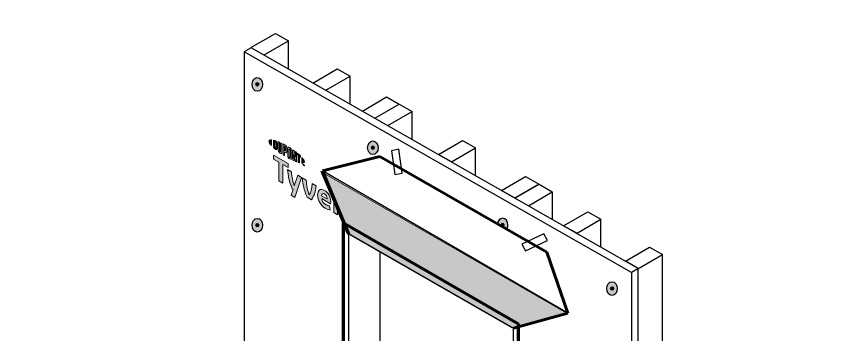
# Model space of a CAD drawing. Header units: inches. Extents: x -26 to 76, y -15 to 22.
# Drawn here: x -7.91 to 0.03, y 9.1 to 12.17 of the extents above; entities that cross this region are included whole.
import ezdxf

# ---------------------------------------------------------------- set-up
doc = ezdxf.new("R2010")
doc.units = ezdxf.units.IN
doc.header["$MEASUREMENT"] = 0
for name, color, linetype, lineweight in [('.ATI-HATCH', 7, 'Continuous', 0), ('G-ANNO-TTLB', 7, 'Continuous', 0), ('LOGOS', 7, 'Continuous', 0), ('TYVEK', 7, 'Continuous', 0)]:
    doc.layers.add(name, color=color, linetype=linetype, lineweight=lineweight)

# ---------------------------------------------------------------- blocks, each defined once
blk = doc.blocks.new('Block_76')
at = {"layer": 'TYVEK', "true_color": 0x003b71, "transparency": 33554687}
h = blk.add_hatch(color=156, dxfattribs=at)
h.dxf.hatch_style = 2
edge = h.paths.add_edge_path()
edge.add_ellipse((-2.1702, 9.5412), major_axis=(0, 0.0664), ratio=0.766948, start_angle=0, end_angle=360)
at = {"layer": 'TYVEK', "color": 252, "lineweight": 25, "true_color": 0x848484}
for p, q in [((-2.1838, 9.5416), (-2.1567, 9.5416)), ((-2.1702, 9.5587), (-2.1702, 9.5245))]:
    blk.add_line(p, q, dxfattribs=at)
at = {"layer": 'TYVEK', "color": 18, "lineweight": 25, "true_color": 0x000000}
blk.add_ellipse((-2.1702, 9.5412), major_axis=(0, 0.0664), ratio=0.766948, dxfattribs=at)
at = {"layer": 'TYVEK', "color": 252, "lineweight": 25, "true_color": 0x848484}
blk.add_ellipse((-2.1702, 9.5416), major_axis=(0, 0.0171), ratio=0.788846, dxfattribs=at)
blk = doc.blocks.new('Block_77')
at = {"layer": 'TYVEK', "true_color": 0x003b71, "transparency": 33554687}
h = blk.add_hatch(color=156, dxfattribs=at)
h.dxf.hatch_style = 2
edge = h.paths.add_edge_path()
edge.add_spline(control_points=[(-3.1745, 10.1539), (-3.1745, 10.1396), (-3.178, 10.1263), (-3.1838, 10.1154), (-3.1838, 10.1154), (-3.2224, 10.1375), (-3.2224, 10.1375), (-3.2224, 10.1375), (-3.2255, 10.1393), (-3.2255, 10.1393), (-3.2255, 10.1393), (-3.2372, 10.146), (-3.2372, 10.146), (-3.2372, 10.146), (-3.2752, 10.1678), (-3.2752, 10.1678), (-3.2704, 10.1978), (-3.2499, 10.2203), (-3.2255, 10.2203), (-3.1973, 10.2203), (-3.1745, 10.1906), (-3.1745, 10.1539)], knot_values=[0, 0, 0, 0, 1, 1, 1, 2, 2, 2, 3, 3, 3, 4, 4, 4, 5, 5, 5, 6, 6, 6, 7, 7, 7, 7], degree=3, periodic=0)
at = {"layer": 'TYVEK', "color": 252, "lineweight": 25, "true_color": 0x848484}
blk.add_line((-3.239, 10.1543), (-3.2119, 10.1543), dxfattribs=at)
blk.add_lwpolyline([(-3.2255, 10.1714), (-3.2255, 10.1543), (-3.2255, 10.1393)], dxfattribs=at)
at = {"layer": 'TYVEK', "color": 18, "lineweight": 25, "true_color": 0x000000}
blk.add_open_spline([(-3.1745, 10.1539), (-3.1745, 10.1396), (-3.178, 10.1263), (-3.1838, 10.1154), (-3.1838, 10.1154), (-3.2224, 10.1375), (-3.2224, 10.1375), (-3.2224, 10.1375), (-3.2255, 10.1393), (-3.2255, 10.1393), (-3.2255, 10.1393), (-3.2372, 10.146), (-3.2372, 10.146), (-3.2372, 10.146), (-3.2752, 10.1678), (-3.2752, 10.1678), (-3.2704, 10.1978), (-3.2499, 10.2203), (-3.2255, 10.2203), (-3.1973, 10.2203), (-3.1745, 10.1906), (-3.1745, 10.1539)], degree=3, knots=[0, 0, 0, 0, 1, 1, 1, 2, 2, 2, 3, 3, 3, 4, 4, 4, 5, 5, 5, 6, 6, 6, 7, 7, 7, 7], dxfattribs=at)
at = {"layer": 'TYVEK', "color": 252, "lineweight": 25, "true_color": 0x848484}
blk.add_open_spline([(-3.2119, 10.1543), (-3.2119, 10.1461), (-3.2165, 10.1393), (-3.2224, 10.1375), (-3.2224, 10.1375), (-3.2255, 10.1393), (-3.2255, 10.1393), (-3.2255, 10.1393), (-3.2372, 10.146), (-3.2372, 10.146), (-3.2384, 10.1485), (-3.239, 10.1513), (-3.239, 10.1543), (-3.239, 10.1638), (-3.2329, 10.1714), (-3.2255, 10.1714), (-3.218, 10.1714), (-3.2119, 10.1638), (-3.2119, 10.1543)], degree=3, knots=[0, 0, 0, 0, 1, 1, 1, 2, 2, 2, 3, 3, 3, 4, 4, 4, 5, 5, 5, 6, 6, 6, 6], dxfattribs=at)
blk = doc.blocks.new('Block_78')
at = {"layer": 'TYVEK', "true_color": 0x003b71, "transparency": 33554687}
h = blk.add_hatch(color=156, dxfattribs=at)
h.dxf.hatch_style = 2
edge = h.paths.add_edge_path()
edge.add_ellipse((-4.4767, 10.9025), major_axis=(0, 0.0664), ratio=0.766948, start_angle=0, end_angle=360)
at = {"layer": 'TYVEK', "color": 252, "lineweight": 25, "true_color": 0x848484}
for p, q in [((-4.4902, 10.9029), (-4.4631, 10.9029)), ((-4.4767, 10.92), (-4.4767, 10.8857))]:
    blk.add_line(p, q, dxfattribs=at)
at = {"layer": 'TYVEK', "color": 18, "lineweight": 25, "true_color": 0x000000}
blk.add_ellipse((-4.4767, 10.9025), major_axis=(0, 0.0664), ratio=0.766948, dxfattribs=at)
at = {"layer": 'TYVEK', "color": 252, "lineweight": 25, "true_color": 0x848484}
blk.add_ellipse((-4.4767, 10.9029), major_axis=(0, 0.0171), ratio=0.788846, dxfattribs=at)
blk = doc.blocks.new('Block_79')
at = {"layer": 'TYVEK', "true_color": 0x003b71, "transparency": 33554687}
h = blk.add_hatch(color=156, dxfattribs=at)
h.dxf.hatch_style = 2
edge = h.paths.add_edge_path()
edge.add_ellipse((-5.5915, 11.5143), major_axis=(0, 0.0664), ratio=0.766948, start_angle=0, end_angle=360)
at = {"layer": 'TYVEK', "color": 252, "lineweight": 25, "true_color": 0x848484}
for p, q in [((-5.5915, 11.5319), (-5.5915, 11.4976)), ((-5.605, 11.5147), (-5.578, 11.5147))]:
    blk.add_line(p, q, dxfattribs=at)
at = {"layer": 'TYVEK', "color": 18, "lineweight": 25, "true_color": 0x000000}
blk.add_ellipse((-5.5915, 11.5143), major_axis=(0, 0.0664), ratio=0.766948, dxfattribs=at)
at = {"layer": 'TYVEK', "color": 252, "lineweight": 25, "true_color": 0x848484}
blk.add_ellipse((-5.5915, 11.5147), major_axis=(0, 0.0171), ratio=0.788846, dxfattribs=at)
blk = doc.blocks.new('Block_80')
at = {"layer": 'TYVEK', "true_color": 0x003b71, "transparency": 33554687}
h = blk.add_hatch(color=156, dxfattribs=at)
h.dxf.hatch_style = 2
edge = h.paths.add_edge_path()
edge.add_ellipse((-5.5915, 6.0709), major_axis=(0, 0.0664), ratio=0.766948, start_angle=0, end_angle=360)
at = {"layer": 'TYVEK', "color": 252, "lineweight": 25, "true_color": 0x848484}
for p, q in [((-5.605, 6.0713), (-5.578, 6.0713)), ((-5.5915, 6.0884), (-5.5915, 6.0541))]:
    blk.add_line(p, q, dxfattribs=at)
at = {"layer": 'TYVEK', "color": 18, "lineweight": 25, "true_color": 0x000000}
blk.add_ellipse((-5.5915, 6.0709), major_axis=(0, 0.0664), ratio=0.766948, dxfattribs=at)
at = {"layer": 'TYVEK', "color": 252, "lineweight": 25, "true_color": 0x848484}
blk.add_ellipse((-5.5915, 6.0713), major_axis=(0, 0.0171), ratio=0.788846, dxfattribs=at)
blk = doc.blocks.new('Block_81')
at = {"layer": 'TYVEK', "true_color": 0x003b71, "transparency": 33554687}
h = blk.add_hatch(color=156, dxfattribs=at)
h.dxf.hatch_style = 2
edge = h.paths.add_edge_path()
edge.add_ellipse((-5.5915, 10.1535), major_axis=(0, 0.0664), ratio=0.766948, start_angle=0, end_angle=360)
at = {"layer": 'TYVEK', "color": 252, "lineweight": 25, "true_color": 0x848484}
for p, q in [((-5.605, 10.1539), (-5.578, 10.1539)), ((-5.5915, 10.171), (-5.5915, 10.1367))]:
    blk.add_line(p, q, dxfattribs=at)
at = {"layer": 'TYVEK', "color": 18, "lineweight": 25, "true_color": 0x000000}
blk.add_ellipse((-5.5915, 10.1535), major_axis=(0, 0.0664), ratio=0.766948, dxfattribs=at)
at = {"layer": 'TYVEK', "color": 252, "lineweight": 25, "true_color": 0x848484}
blk.add_ellipse((-5.5915, 10.1539), major_axis=(0, 0.0171), ratio=0.788846, dxfattribs=at)
blk = doc.blocks.new('Block_82')
at = {"layer": 'TYVEK', "true_color": 0x003b71, "transparency": 33554687}
h = blk.add_hatch(color=156, dxfattribs=at)
h.dxf.hatch_style = 2
edge = h.paths.add_edge_path()
edge.add_ellipse((-5.5915, 7.4317), major_axis=(0, 0.0664), ratio=0.766948, start_angle=0, end_angle=360)
at = {"layer": 'TYVEK', "color": 252, "lineweight": 25, "true_color": 0x848484}
for p, q in [((-5.605, 7.4321), (-5.578, 7.4321)), ((-5.5915, 7.4493), (-5.5915, 7.415))]:
    blk.add_line(p, q, dxfattribs=at)
at = {"layer": 'TYVEK', "color": 18, "lineweight": 25, "true_color": 0x000000}
blk.add_ellipse((-5.5915, 7.4317), major_axis=(0, 0.0664), ratio=0.766948, dxfattribs=at)
at = {"layer": 'TYVEK', "color": 252, "lineweight": 25, "true_color": 0x848484}
blk.add_ellipse((-5.5915, 7.4321), major_axis=(0, 0.0171), ratio=0.788846, dxfattribs=at)
blk = doc.blocks.new('Block_83')
at = {"layer": 'TYVEK', "true_color": 0x003b71, "transparency": 33554687}
h = blk.add_hatch(color=156, dxfattribs=at)
h.dxf.hatch_style = 2
edge = h.paths.add_edge_path()
edge.add_ellipse((-2.1702, 4.1145), major_axis=(0, 0.0664), ratio=0.766948, start_angle=0, end_angle=360)
at = {"layer": 'TYVEK', "color": 252, "lineweight": 25, "true_color": 0x848484}
for p, q in [((-2.1838, 4.1149), (-2.1567, 4.1149)), ((-2.1702, 4.1321), (-2.1702, 4.0978))]:
    blk.add_line(p, q, dxfattribs=at)
at = {"layer": 'TYVEK', "color": 18, "lineweight": 25, "true_color": 0x000000}
blk.add_ellipse((-2.1702, 4.1145), major_axis=(0, 0.0664), ratio=0.766948, dxfattribs=at)
at = {"layer": 'TYVEK', "color": 252, "lineweight": 25, "true_color": 0x848484}
blk.add_ellipse((-2.1702, 4.1149), major_axis=(0, 0.0171), ratio=0.788846, dxfattribs=at)
blk = doc.blocks.new('Block_84')
at = {"layer": 'TYVEK', "true_color": 0x003b71, "transparency": 33554687}
h = blk.add_hatch(color=156, dxfattribs=at)
h.dxf.hatch_style = 2
edge = h.paths.add_edge_path()
edge.add_ellipse((-2.1702, 6.8943), major_axis=(0, 0.0664), ratio=0.766948, start_angle=0, end_angle=360)
at = {"layer": 'TYVEK', "color": 252, "lineweight": 25, "true_color": 0x848484}
for p, q in [((-2.1838, 6.8947), (-2.1567, 6.8947)), ((-2.1702, 6.9118), (-2.1702, 6.8775))]:
    blk.add_line(p, q, dxfattribs=at)
at = {"layer": 'TYVEK', "color": 18, "lineweight": 25, "true_color": 0x000000}
blk.add_ellipse((-2.1702, 6.8943), major_axis=(0, 0.0664), ratio=0.766948, dxfattribs=at)
at = {"layer": 'TYVEK', "color": 252, "lineweight": 25, "true_color": 0x848484}
blk.add_ellipse((-2.1702, 6.8947), major_axis=(0, 0.0171), ratio=0.788846, dxfattribs=at)
blk = doc.blocks.new('Block_85')
at = {"layer": 'TYVEK', "true_color": 0x003b71, "transparency": 33554687}
h = blk.add_hatch(color=156, dxfattribs=at)
h.dxf.hatch_style = 2
edge = h.paths.add_edge_path()
edge.add_ellipse((-2.1702, 5.5044), major_axis=(0, 0.0664), ratio=0.766948, start_angle=0, end_angle=360)
at = {"layer": 'TYVEK', "color": 252, "lineweight": 25, "true_color": 0x848484}
for p, q in [((-2.1838, 5.5048), (-2.1567, 5.5048)), ((-2.1702, 5.5219), (-2.1702, 5.4877))]:
    blk.add_line(p, q, dxfattribs=at)
at = {"layer": 'TYVEK', "color": 18, "lineweight": 25, "true_color": 0x000000}
blk.add_ellipse((-2.1702, 5.5044), major_axis=(0, 0.0664), ratio=0.766948, dxfattribs=at)
at = {"layer": 'TYVEK', "color": 252, "lineweight": 25, "true_color": 0x848484}
blk.add_ellipse((-2.1702, 5.5048), major_axis=(0, 0.0171), ratio=0.788846, dxfattribs=at)
blk = doc.blocks.new('Block_75')
at = {"layer": 'TYVEK', "true_color": 0x003b71, "transparency": 33554687}
h = blk.add_hatch(color=156, dxfattribs=at)
h.dxf.hatch_style = 2
edge = h.paths.add_edge_path()
edge.add_ellipse((-2.1831, 8.2038), major_axis=(0, 0.0664), ratio=0.766948, start_angle=0, end_angle=360)
at = {"layer": 'TYVEK', "color": 18, "lineweight": 25, "true_color": 0x000000}
blk.add_ellipse((-2.1831, 8.2038), major_axis=(0, 0.0664), ratio=0.766948, dxfattribs=at)
at = {"layer": 'TYVEK', "color": 252, "lineweight": 25, "true_color": 0x848484}
blk.add_ellipse((-2.1831, 8.2042), major_axis=(0, 0.0171), ratio=0.788846, dxfattribs=at)
at = {"layer": 'TYVEK'}
for name in ['Block_79', 'Block_78', 'Block_81', 'Block_77', 'Block_76', 'Block_82', 'Block_84', 'Block_80', 'Block_85', 'Block_83']:
    blk.add_blockref(name, (0, 0), dxfattribs=at)
blk = doc.blocks.new('Block_322')
at = {"layer": 'LOGOS', "true_color": 0x848484, "transparency": 33554687}
h = blk.add_hatch(color=252, dxfattribs=at)
h.dxf.hatch_style = 2
edge = h.paths.add_edge_path()
edge.add_spline(control_points=[(-5.4796, 10.9644), (-5.4796, 10.9543), (-5.4711, 10.94), (-5.4563, 10.9234), (-5.4563, 10.9234), (-5.4563, 10.9782), (-5.4563, 10.9782), (-5.4711, 10.9787), (-5.4796, 10.9743), (-5.4796, 10.9644)], knot_values=[0, 0, 0, 0, 1, 1, 1, 2, 2, 2, 3, 3, 3, 3], degree=3, periodic=0)
h = blk.add_hatch(color=252, dxfattribs=at)
h.dxf.hatch_style = 2
edge = h.paths.add_edge_path()
edge.add_spline(control_points=[(-5.4118, 10.9028), (-5.4118, 10.8986), (-5.414, 10.8985), (-5.4166, 10.9), (-5.4186, 10.9011), (-5.4218, 10.9039), (-5.4244, 10.9061), (-5.4244, 10.9061), (-5.4244, 10.9585), (-5.4244, 10.9585), (-5.4218, 10.9578), (-5.4186, 10.9568), (-5.4166, 10.9557), (-5.414, 10.9542), (-5.4118, 10.9514), (-5.4118, 10.9472), (-5.4118, 10.9472), (-5.4118, 10.9028), (-5.4118, 10.9028)], knot_values=[0, 0, 0, 0, 1, 1, 1, 2, 2, 2, 3, 3, 3, 4, 4, 4, 5, 5, 5, 6, 6, 6, 6], degree=3, periodic=0)
edge = h.paths.add_edge_path()
edge.add_spline(control_points=[(-5.4148, 10.9683), (-5.419, 10.9707), (-5.4249, 10.9728), (-5.4358, 10.9752), (-5.4358, 10.9752), (-5.4358, 10.9027), (-5.4358, 10.9027), (-5.4262, 10.8939), (-5.419, 10.8877), (-5.4148, 10.8853), (-5.4054, 10.8799), (-5.3999, 10.8833), (-5.3999, 10.8942), (-5.3999, 10.8942), (-5.3999, 10.9424), (-5.3999, 10.9424), (-5.3999, 10.9531), (-5.4054, 10.9628), (-5.4148, 10.9683)], knot_values=[0, 0, 0, 0, 1, 1, 1, 2, 2, 2, 3, 3, 3, 4, 4, 4, 5, 5, 5, 6, 6, 6, 6], degree=3, periodic=0)
h = blk.add_hatch(color=252, dxfattribs=at)
h.dxf.hatch_style = 2
edge = h.paths.add_edge_path()
edge.add_spline(control_points=[(-5.3667, 10.8683), (-5.3667, 10.8641), (-5.368, 10.8622), (-5.3725, 10.8655), (-5.377, 10.8687), (-5.3782, 10.8715), (-5.3782, 10.8765), (-5.3782, 10.8765), (-5.3782, 10.9555), (-5.3782, 10.9555), (-5.3812, 10.9568), (-5.3879, 10.9596), (-5.3907, 10.9608), (-5.3907, 10.9608), (-5.3907, 10.8809), (-5.3907, 10.8809), (-5.3907, 10.8682), (-5.3853, 10.8601), (-5.3725, 10.851), (-5.3608, 10.8427), (-5.3537, 10.8454), (-5.3537, 10.8595), (-5.3537, 10.8595), (-5.3537, 10.9439), (-5.3537, 10.9439), (-5.3561, 10.9452), (-5.3641, 10.949), (-5.3667, 10.9502), (-5.3667, 10.9502), (-5.3667, 10.8683), (-5.3667, 10.8683)], knot_values=[0, 0, 0, 0, 1, 1, 1, 2, 2, 2, 3, 3, 3, 4, 4, 4, 5, 5, 5, 6, 6, 6, 7, 7, 7, 8, 8, 8, 9, 9, 9, 10, 10, 10, 10], degree=3, periodic=0)
h = blk.add_hatch(color=252, dxfattribs=at)
h.dxf.hatch_style = 2
edge = h.paths.add_edge_path()
edge.add_spline(control_points=[(-5.3193, 10.8756), (-5.3193, 10.871), (-5.3206, 10.8695), (-5.3259, 10.8725), (-5.3259, 10.8725), (-5.3305, 10.8752), (-5.3305, 10.8752), (-5.3305, 10.8752), (-5.3305, 10.9171), (-5.3305, 10.9171), (-5.3284, 10.9161), (-5.3273, 10.9154), (-5.3262, 10.9147), (-5.3204, 10.9114), (-5.3193, 10.9083), (-5.3193, 10.9036), (-5.3193, 10.9036), (-5.3193, 10.8756), (-5.3193, 10.8756)], knot_values=[0, 0, 0, 0, 1, 1, 1, 2, 2, 2, 3, 3, 3, 4, 4, 4, 5, 5, 5, 6, 6, 6, 6], degree=3, periodic=0)
edge = h.paths.add_edge_path()
edge.add_spline(control_points=[(-5.3254, 10.9292), (-5.3276, 10.9304), (-5.3359, 10.9349), (-5.3436, 10.9388), (-5.3436, 10.9388), (-5.3436, 10.8325), (-5.3436, 10.8325), (-5.3409, 10.8308), (-5.3341, 10.8265), (-5.3305, 10.8243), (-5.3305, 10.8243), (-5.3305, 10.8604), (-5.3305, 10.8604), (-5.3305, 10.8604), (-5.3254, 10.8575), (-5.3254, 10.8575), (-5.3118, 10.8496), (-5.3061, 10.8533), (-5.3061, 10.8668), (-5.3061, 10.8668), (-5.3061, 10.8982), (-5.3061, 10.8982), (-5.3061, 10.9114), (-5.3124, 10.9217), (-5.3254, 10.9292)], knot_values=[0, 0, 0, 0, 1, 1, 1, 2, 2, 2, 3, 3, 3, 4, 4, 4, 5, 5, 5, 6, 6, 6, 7, 7, 7, 8, 8, 8, 8], degree=3, periodic=0)
h = blk.add_hatch(color=252, dxfattribs=at)
h.dxf.hatch_style = 2
edge = h.paths.add_edge_path()
edge.add_spline(control_points=[(-5.2727, 10.8115), (-5.2727, 10.8074), (-5.2738, 10.806), (-5.2786, 10.8085), (-5.2833, 10.811), (-5.2845, 10.814), (-5.2845, 10.8185), (-5.2845, 10.8185), (-5.2845, 10.8847), (-5.2845, 10.8847), (-5.2845, 10.889), (-5.2833, 10.8907), (-5.2786, 10.8878), (-5.2738, 10.885), (-5.2727, 10.8821), (-5.2727, 10.8779), (-5.2727, 10.8779), (-5.2727, 10.8115), (-5.2727, 10.8115)], knot_values=[0, 0, 0, 0, 1, 1, 1, 2, 2, 2, 3, 3, 3, 4, 4, 4, 5, 5, 5, 6, 6, 6, 6], degree=3, periodic=0)
edge = h.paths.add_edge_path()
edge.add_spline(control_points=[(-5.2786, 10.9027), (-5.2906, 10.9103), (-5.2977, 10.9083), (-5.2977, 10.8943), (-5.2977, 10.8943), (-5.2977, 10.8249), (-5.2977, 10.8249), (-5.2977, 10.81), (-5.2912, 10.8003), (-5.2786, 10.7935), (-5.2661, 10.787), (-5.2595, 10.7886), (-5.2595, 10.8043), (-5.2595, 10.8043), (-5.2595, 10.8707), (-5.2595, 10.8707), (-5.2595, 10.8857), (-5.2654, 10.8945), (-5.2786, 10.9027)], knot_values=[0, 0, 0, 0, 1, 1, 1, 2, 2, 2, 3, 3, 3, 4, 4, 4, 5, 5, 5, 6, 6, 6, 6], degree=3, periodic=0)
h = blk.add_hatch(color=252, dxfattribs=at)
h.dxf.hatch_style = 2
edge = h.paths.add_edge_path()
edge.add_spline(control_points=[(-5.2234, 10.8117), (-5.2234, 10.8117), (-5.2378, 10.874), (-5.2378, 10.874), (-5.2417, 10.8769), (-5.2465, 10.8802), (-5.2502, 10.8828), (-5.2502, 10.8828), (-5.2502, 10.7807), (-5.2502, 10.7807), (-5.2476, 10.7795), (-5.241, 10.7766), (-5.2376, 10.7751), (-5.2376, 10.7751), (-5.2386, 10.8358), (-5.2386, 10.8358), (-5.2386, 10.8358), (-5.2234, 10.7693), (-5.2234, 10.7693), (-5.2201, 10.768), (-5.2154, 10.7662), (-5.2122, 10.7651), (-5.2122, 10.7651), (-5.2122, 10.8547), (-5.2122, 10.8547), (-5.2155, 10.8573), (-5.2214, 10.8619), (-5.2243, 10.864), (-5.2243, 10.864), (-5.2234, 10.8117), (-5.2234, 10.8117)], knot_values=[0, 0, 0, 0, 1, 1, 1, 2, 2, 2, 3, 3, 3, 4, 4, 4, 5, 5, 5, 6, 6, 6, 7, 7, 7, 8, 8, 8, 9, 9, 9, 10, 10, 10, 10], degree=3, periodic=0)
h = blk.add_hatch(color=252, dxfattribs=at)
h.dxf.hatch_style = 2
edge = h.paths.add_edge_path()
edge.add_spline(control_points=[(-5.2058, 10.8353), (-5.2026, 10.8328), (-5.1994, 10.8302), (-5.1963, 10.8276), (-5.1963, 10.8276), (-5.1963, 10.7598), (-5.1963, 10.7598), (-5.1934, 10.7589), (-5.1881, 10.7575), (-5.1846, 10.7566), (-5.1846, 10.7566), (-5.1846, 10.8177), (-5.1846, 10.8177), (-5.1812, 10.8147), (-5.178, 10.8119), (-5.1751, 10.8092), (-5.1751, 10.8092), (-5.1751, 10.8223), (-5.1751, 10.8223), (-5.1843, 10.8313), (-5.1942, 10.84), (-5.2058, 10.8495), (-5.2058, 10.8495), (-5.2058, 10.8353), (-5.2058, 10.8353)], knot_values=[0, 0, 0, 0, 1, 1, 1, 2, 2, 2, 3, 3, 3, 4, 4, 4, 5, 5, 5, 6, 6, 6, 7, 7, 7, 8, 8, 8, 8], degree=3, periodic=0)
h = blk.add_hatch(color=252, dxfattribs=at)
h.dxf.hatch_style = 2
edge = h.paths.add_edge_path()
edge.add_spline(control_points=[(-5.1378, 10.767), (-5.1378, 10.757), (-5.1463, 10.7525), (-5.1611, 10.753), (-5.1611, 10.753), (-5.1611, 10.8078), (-5.1611, 10.8078), (-5.1463, 10.7912), (-5.1378, 10.777), (-5.1378, 10.767)], knot_values=[0, 0, 0, 0, 1, 1, 1, 2, 2, 2, 3, 3, 3, 3], degree=3, periodic=0)
h = blk.add_hatch(color=252, dxfattribs=at)
h.dxf.hatch_style = 2
edge = h.paths.add_edge_path()
edge.add_spline(control_points=[(-5.1518, 10.7421), (-5.1518, 10.7421), (-5.1518, 10.7407), (-5.1518, 10.7407), (-5.1518, 10.7407), (-5.1497, 10.7396), (-5.1497, 10.7396), (-5.1497, 10.7396), (-5.1497, 10.7331), (-5.1497, 10.7331), (-5.1497, 10.7331), (-5.1483, 10.7322), (-5.1483, 10.7322), (-5.1483, 10.7322), (-5.1483, 10.7388), (-5.1483, 10.7388), (-5.1483, 10.7388), (-5.1462, 10.7375), (-5.1462, 10.7375), (-5.1462, 10.7375), (-5.1462, 10.7389), (-5.1462, 10.7389), (-5.1462, 10.7389), (-5.1518, 10.7421), (-5.1518, 10.7421)], knot_values=[0, 0, 0, 0, 1, 1, 1, 2, 2, 2, 3, 3, 3, 4, 4, 4, 5, 5, 5, 6, 6, 6, 7, 7, 7, 8, 8, 8, 8], degree=3, periodic=0)
edge = h.paths.add_edge_path()
edge.add_spline(control_points=[(-5.1391, 10.7349), (-5.1391, 10.7349), (-5.1412, 10.7324), (-5.1412, 10.7324), (-5.1412, 10.7324), (-5.1433, 10.7372), (-5.1433, 10.7372), (-5.1433, 10.7372), (-5.1447, 10.7381), (-5.1447, 10.7381), (-5.1447, 10.7381), (-5.1447, 10.7302), (-5.1447, 10.7302), (-5.1447, 10.7302), (-5.1434, 10.7295), (-5.1434, 10.7295), (-5.1434, 10.7295), (-5.1434, 10.735), (-5.1434, 10.735), (-5.1434, 10.735), (-5.1413, 10.73), (-5.1413, 10.73), (-5.1413, 10.73), (-5.1412, 10.73), (-5.1412, 10.73), (-5.1412, 10.73), (-5.1391, 10.7325), (-5.1391, 10.7325), (-5.1391, 10.7325), (-5.1391, 10.727), (-5.1391, 10.727), (-5.1391, 10.727), (-5.1379, 10.7261), (-5.1379, 10.7261), (-5.1379, 10.7261), (-5.1379, 10.734), (-5.1379, 10.734), (-5.1379, 10.734), (-5.1391, 10.7349), (-5.1391, 10.7349)], knot_values=[0, 0, 0, 0, 1, 1, 1, 2, 2, 2, 3, 3, 3, 4, 4, 4, 5, 5, 5, 6, 6, 6, 7, 7, 7, 8, 8, 8, 9, 9, 9, 10, 10, 10, 11, 11, 11, 12, 12, 12, 13, 13, 13, 13], degree=3, periodic=0)
at = {"layer": 'LOGOS'}
for points, knots in [([(-5.4796, 10.9644), (-5.4796, 10.9543), (-5.4711, 10.94), (-5.4563, 10.9234), (-5.4563, 10.9234), (-5.4563, 10.9782), (-5.4563, 10.9782), (-5.4711, 10.9787), (-5.4796, 10.9743), (-5.4796, 10.9644)], [0, 0, 0, 0, 1, 1, 1, 2, 2, 2, 3, 3, 3, 3]), ([(-5.4148, 10.9683), (-5.419, 10.9707), (-5.4249, 10.9728), (-5.4358, 10.9752), (-5.4358, 10.9752), (-5.4358, 10.9027), (-5.4358, 10.9027), (-5.4262, 10.8939), (-5.419, 10.8877), (-5.4148, 10.8853), (-5.4054, 10.8799), (-5.3999, 10.8833), (-5.3999, 10.8942), (-5.3999, 10.8942), (-5.3999, 10.9424), (-5.3999, 10.9424), (-5.3999, 10.9531), (-5.4054, 10.9628), (-5.4148, 10.9683)], [0, 0, 0, 0, 1, 1, 1, 2, 2, 2, 3, 3, 3, 4, 4, 4, 5, 5, 5, 6, 6, 6, 6]), ([(-5.4118, 10.9028), (-5.4118, 10.8986), (-5.414, 10.8985), (-5.4166, 10.9), (-5.4186, 10.9011), (-5.4218, 10.9039), (-5.4244, 10.9061), (-5.4244, 10.9061), (-5.4244, 10.9585), (-5.4244, 10.9585), (-5.4218, 10.9578), (-5.4186, 10.9568), (-5.4166, 10.9557), (-5.414, 10.9542), (-5.4118, 10.9514), (-5.4118, 10.9472), (-5.4118, 10.9472), (-5.4118, 10.9028), (-5.4118, 10.9028)], [0, 0, 0, 0, 1, 1, 1, 2, 2, 2, 3, 3, 3, 4, 4, 4, 5, 5, 5, 6, 6, 6, 6]), ([(-5.3667, 10.8683), (-5.3667, 10.8641), (-5.368, 10.8622), (-5.3725, 10.8655), (-5.377, 10.8687), (-5.3782, 10.8715), (-5.3782, 10.8765), (-5.3782, 10.8765), (-5.3782, 10.9555), (-5.3782, 10.9555), (-5.3812, 10.9568), (-5.3879, 10.9596), (-5.3907, 10.9608), (-5.3907, 10.9608), (-5.3907, 10.8809), (-5.3907, 10.8809), (-5.3907, 10.8682), (-5.3853, 10.8601), (-5.3725, 10.851), (-5.3608, 10.8427), (-5.3537, 10.8454), (-5.3537, 10.8595), (-5.3537, 10.8595), (-5.3537, 10.9439), (-5.3537, 10.9439), (-5.3561, 10.9452), (-5.3641, 10.949), (-5.3667, 10.9502), (-5.3667, 10.9502), (-5.3667, 10.8683), (-5.3667, 10.8683)], [0, 0, 0, 0, 1, 1, 1, 2, 2, 2, 3, 3, 3, 4, 4, 4, 5, 5, 5, 6, 6, 6, 7, 7, 7, 8, 8, 8, 9, 9, 9, 10, 10, 10, 10]), ([(-5.3254, 10.9292), (-5.3276, 10.9304), (-5.3359, 10.9349), (-5.3436, 10.9388), (-5.3436, 10.9388), (-5.3436, 10.8325), (-5.3436, 10.8325), (-5.3409, 10.8308), (-5.3341, 10.8265), (-5.3305, 10.8243), (-5.3305, 10.8243), (-5.3305, 10.8604), (-5.3305, 10.8604), (-5.3305, 10.8604), (-5.3254, 10.8575), (-5.3254, 10.8575), (-5.3118, 10.8496), (-5.3061, 10.8533), (-5.3061, 10.8668), (-5.3061, 10.8668), (-5.3061, 10.8982), (-5.3061, 10.8982), (-5.3061, 10.9114), (-5.3124, 10.9217), (-5.3254, 10.9292)], [0, 0, 0, 0, 1, 1, 1, 2, 2, 2, 3, 3, 3, 4, 4, 4, 5, 5, 5, 6, 6, 6, 7, 7, 7, 8, 8, 8, 8]), ([(-5.3193, 10.8756), (-5.3193, 10.871), (-5.3206, 10.8695), (-5.3259, 10.8725), (-5.3259, 10.8725), (-5.3305, 10.8752), (-5.3305, 10.8752), (-5.3305, 10.8752), (-5.3305, 10.9171), (-5.3305, 10.9171), (-5.3284, 10.9161), (-5.3273, 10.9154), (-5.3262, 10.9147), (-5.3204, 10.9114), (-5.3193, 10.9083), (-5.3193, 10.9036), (-5.3193, 10.9036), (-5.3193, 10.8756), (-5.3193, 10.8756)], [0, 0, 0, 0, 1, 1, 1, 2, 2, 2, 3, 3, 3, 4, 4, 4, 5, 5, 5, 6, 6, 6, 6]), ([(-5.2786, 10.9027), (-5.2906, 10.9103), (-5.2977, 10.9083), (-5.2977, 10.8943), (-5.2977, 10.8943), (-5.2977, 10.8249), (-5.2977, 10.8249), (-5.2977, 10.81), (-5.2912, 10.8003), (-5.2786, 10.7935), (-5.2661, 10.787), (-5.2595, 10.7886), (-5.2595, 10.8043), (-5.2595, 10.8043), (-5.2595, 10.8707), (-5.2595, 10.8707), (-5.2595, 10.8857), (-5.2654, 10.8945), (-5.2786, 10.9027)], [0, 0, 0, 0, 1, 1, 1, 2, 2, 2, 3, 3, 3, 4, 4, 4, 5, 5, 5, 6, 6, 6, 6]), ([(-5.2727, 10.8115), (-5.2727, 10.8074), (-5.2738, 10.806), (-5.2786, 10.8085), (-5.2833, 10.811), (-5.2845, 10.814), (-5.2845, 10.8185), (-5.2845, 10.8185), (-5.2845, 10.8847), (-5.2845, 10.8847), (-5.2845, 10.889), (-5.2833, 10.8907), (-5.2786, 10.8878), (-5.2738, 10.885), (-5.2727, 10.8821), (-5.2727, 10.8779), (-5.2727, 10.8779), (-5.2727, 10.8115), (-5.2727, 10.8115)], [0, 0, 0, 0, 1, 1, 1, 2, 2, 2, 3, 3, 3, 4, 4, 4, 5, 5, 5, 6, 6, 6, 6]), ([(-5.2234, 10.8117), (-5.2234, 10.8117), (-5.2378, 10.874), (-5.2378, 10.874), (-5.2417, 10.8769), (-5.2465, 10.8802), (-5.2502, 10.8828), (-5.2502, 10.8828), (-5.2502, 10.7807), (-5.2502, 10.7807), (-5.2476, 10.7795), (-5.241, 10.7766), (-5.2376, 10.7751), (-5.2376, 10.7751), (-5.2386, 10.8358), (-5.2386, 10.8358), (-5.2386, 10.8358), (-5.2234, 10.7693), (-5.2234, 10.7693), (-5.2201, 10.768), (-5.2154, 10.7662), (-5.2122, 10.7651), (-5.2122, 10.7651), (-5.2122, 10.8547), (-5.2122, 10.8547), (-5.2155, 10.8573), (-5.2214, 10.8619), (-5.2243, 10.864), (-5.2243, 10.864), (-5.2234, 10.8117), (-5.2234, 10.8117)], [0, 0, 0, 0, 1, 1, 1, 2, 2, 2, 3, 3, 3, 4, 4, 4, 5, 5, 5, 6, 6, 6, 7, 7, 7, 8, 8, 8, 9, 9, 9, 10, 10, 10, 10]), ([(-5.2058, 10.8353), (-5.2026, 10.8328), (-5.1994, 10.8302), (-5.1963, 10.8276), (-5.1963, 10.8276), (-5.1963, 10.7598), (-5.1963, 10.7598), (-5.1934, 10.7589), (-5.1881, 10.7575), (-5.1846, 10.7566), (-5.1846, 10.7566), (-5.1846, 10.8177), (-5.1846, 10.8177), (-5.1812, 10.8147), (-5.178, 10.8119), (-5.1751, 10.8092), (-5.1751, 10.8092), (-5.1751, 10.8223), (-5.1751, 10.8223), (-5.1843, 10.8313), (-5.1942, 10.84), (-5.2058, 10.8495), (-5.2058, 10.8495), (-5.2058, 10.8353), (-5.2058, 10.8353)], [0, 0, 0, 0, 1, 1, 1, 2, 2, 2, 3, 3, 3, 4, 4, 4, 5, 5, 5, 6, 6, 6, 7, 7, 7, 8, 8, 8, 8]), ([(-5.1378, 10.767), (-5.1378, 10.757), (-5.1463, 10.7525), (-5.1611, 10.753), (-5.1611, 10.753), (-5.1611, 10.8078), (-5.1611, 10.8078), (-5.1463, 10.7912), (-5.1378, 10.777), (-5.1378, 10.767)], [0, 0, 0, 0, 1, 1, 1, 2, 2, 2, 3, 3, 3, 3]), ([(-5.1518, 10.7421), (-5.1518, 10.7421), (-5.1518, 10.7407), (-5.1518, 10.7407), (-5.1518, 10.7407), (-5.1497, 10.7396), (-5.1497, 10.7396), (-5.1497, 10.7396), (-5.1497, 10.7331), (-5.1497, 10.7331), (-5.1497, 10.7331), (-5.1483, 10.7322), (-5.1483, 10.7322), (-5.1483, 10.7322), (-5.1483, 10.7388), (-5.1483, 10.7388), (-5.1483, 10.7388), (-5.1462, 10.7375), (-5.1462, 10.7375), (-5.1462, 10.7375), (-5.1462, 10.7389), (-5.1462, 10.7389), (-5.1462, 10.7389), (-5.1518, 10.7421), (-5.1518, 10.7421)], [0, 0, 0, 0, 1, 1, 1, 2, 2, 2, 3, 3, 3, 4, 4, 4, 5, 5, 5, 6, 6, 6, 7, 7, 7, 8, 8, 8, 8]), ([(-5.1391, 10.7349), (-5.1391, 10.7349), (-5.1412, 10.7324), (-5.1412, 10.7324), (-5.1412, 10.7324), (-5.1433, 10.7372), (-5.1433, 10.7372), (-5.1433, 10.7372), (-5.1447, 10.7381), (-5.1447, 10.7381), (-5.1447, 10.7381), (-5.1447, 10.7302), (-5.1447, 10.7302), (-5.1447, 10.7302), (-5.1434, 10.7295), (-5.1434, 10.7295), (-5.1434, 10.7295), (-5.1434, 10.735), (-5.1434, 10.735), (-5.1434, 10.735), (-5.1413, 10.73), (-5.1413, 10.73), (-5.1413, 10.73), (-5.1412, 10.73), (-5.1412, 10.73), (-5.1412, 10.73), (-5.1391, 10.7325), (-5.1391, 10.7325), (-5.1391, 10.7325), (-5.1391, 10.727), (-5.1391, 10.727), (-5.1391, 10.727), (-5.1379, 10.7261), (-5.1379, 10.7261), (-5.1379, 10.7261), (-5.1379, 10.734), (-5.1379, 10.734), (-5.1379, 10.734), (-5.1391, 10.7349), (-5.1391, 10.7349)], [0, 0, 0, 0, 1, 1, 1, 2, 2, 2, 3, 3, 3, 4, 4, 4, 5, 5, 5, 6, 6, 6, 7, 7, 7, 8, 8, 8, 9, 9, 9, 10, 10, 10, 11, 11, 11, 12, 12, 12, 13, 13, 13, 13])]:
    blk.add_open_spline(points, degree=3, knots=knots, dxfattribs=at)
blk = doc.blocks.new('Block_326')
at = {"layer": 'LOGOS', "true_color": 0x848484, "transparency": 33554687}
h = blk.add_hatch(color=252, dxfattribs=at)
h.dxf.hatch_style = 2
h.paths.add_polyline_path([(-5.2955, 10.7486), (-5.4358, 10.8296), (-5.4358, 10.7915), (-5.3851, 10.7622), (-5.3851, 10.5818), (-5.3461, 10.5593), (-5.3461, 10.7398), (-5.2955, 10.7105)])
h = blk.add_hatch(color=252, dxfattribs=at)
h.dxf.hatch_style = 2
edge = h.paths.add_edge_path()
edge.add_spline(control_points=[(-5.0623, 10.5549), (-5.0647, 10.503), (-5.0751, 10.4727), (-5.0911, 10.4467), (-5.1067, 10.491), (-5.1167, 10.533), (-5.1197, 10.5881), (-5.1197, 10.5881), (-5.1576, 10.61), (-5.1576, 10.61), (-5.1535, 10.5449), (-5.1413, 10.4975), (-5.1118, 10.424), (-5.1118, 10.424), (-5.0701, 10.3999), (-5.0701, 10.3999), (-5.0418, 10.4401), (-5.0301, 10.4736), (-5.0247, 10.5332), (-5.0247, 10.5332), (-5.0623, 10.5549), (-5.0623, 10.5549)], knot_values=[0, 0, 0, 0, 1, 1, 1, 2, 2, 2, 3, 3, 3, 4, 4, 4, 5, 5, 5, 6, 6, 6, 7, 7, 7, 7], degree=3, periodic=0)
h = blk.add_hatch(color=252, dxfattribs=at)
h.dxf.hatch_style = 2
edge = h.paths.add_edge_path()
edge.add_spline(control_points=[(-4.9193, 10.4078), (-4.9193, 10.4078), (-4.9711, 10.4377), (-4.9711, 10.4377), (-4.9686, 10.4574), (-4.9581, 10.4643), (-4.9424, 10.4552), (-4.9274, 10.4465), (-4.9193, 10.4289), (-4.9193, 10.4115), (-4.9193, 10.4115), (-4.9193, 10.4078), (-4.9193, 10.4078)], knot_values=[0, 0, 0, 0, 1, 1, 1, 2, 2, 2, 3, 3, 3, 4, 4, 4, 4], degree=3, periodic=0)
edge = h.paths.add_edge_path()
edge.add_spline(control_points=[(-4.8833, 10.3845), (-4.8833, 10.4263), (-4.9068, 10.4689), (-4.9424, 10.4895), (-4.9824, 10.5127), (-5.0099, 10.4947), (-5.0099, 10.4452), (-5.0099, 10.3933), (-4.9799, 10.3442), (-4.9362, 10.3188), (-4.9181, 10.3085), (-4.9005, 10.3025), (-4.8884, 10.302), (-4.8884, 10.302), (-4.8944, 10.34), (-4.8944, 10.34), (-4.9062, 10.3411), (-4.919, 10.3452), (-4.9323, 10.3528), (-4.9541, 10.3654), (-4.9669, 10.384), (-4.9705, 10.4111), (-4.9705, 10.4111), (-4.8844, 10.3614), (-4.8844, 10.3614), (-4.8838, 10.3672), (-4.8833, 10.3752), (-4.8833, 10.3845)], knot_values=[0, 0, 0, 0, 1, 1, 1, 2, 2, 2, 3, 3, 3, 4, 4, 4, 5, 5, 5, 6, 6, 6, 7, 7, 7, 8, 8, 8, 9, 9, 9, 9], degree=3, periodic=0)
h = blk.add_hatch(color=252, dxfattribs=at)
h.dxf.hatch_style = 2
edge = h.paths.add_edge_path()
edge.add_spline(control_points=[(-4.8547, 10.4199), (-4.8547, 10.4199), (-4.8547, 10.2756), (-4.8547, 10.2756), (-4.8547, 10.2756), (-4.817, 10.2538), (-4.817, 10.2538), (-4.817, 10.2538), (-4.817, 10.3007), (-4.817, 10.3007), (-4.8133, 10.3011), (-4.8097, 10.3018), (-4.8062, 10.3025), (-4.8062, 10.3025), (-4.8547, 10.4199), (-4.8547, 10.4199)], knot_values=[0, 0, 0, 0, 1, 1, 1, 2, 2, 2, 3, 3, 3, 4, 4, 4, 5, 5, 5, 5], degree=3, periodic=0)
at = {"layer": 'LOGOS'}
blk.add_lwpolyline([(-5.2955, 10.7486), (-5.4358, 10.8296), (-5.4358, 10.7915), (-5.3851, 10.7622), (-5.3851, 10.5818), (-5.3461, 10.5593), (-5.3461, 10.7398), (-5.2955, 10.7105)], close=True, dxfattribs=at)
for points, knots in [([(-5.0623, 10.5549), (-5.0647, 10.503), (-5.0751, 10.4727), (-5.0911, 10.4467), (-5.1067, 10.491), (-5.1167, 10.533), (-5.1197, 10.5881), (-5.1197, 10.5881), (-5.1576, 10.61), (-5.1576, 10.61), (-5.1535, 10.5449), (-5.1413, 10.4975), (-5.1118, 10.424), (-5.1118, 10.424), (-5.0701, 10.3999), (-5.0701, 10.3999), (-5.0418, 10.4401), (-5.0301, 10.4736), (-5.0247, 10.5332), (-5.0247, 10.5332), (-5.0623, 10.5549), (-5.0623, 10.5549)], [0, 0, 0, 0, 1, 1, 1, 2, 2, 2, 3, 3, 3, 4, 4, 4, 5, 5, 5, 6, 6, 6, 7, 7, 7, 7]), ([(-4.8833, 10.3845), (-4.8833, 10.4263), (-4.9068, 10.4689), (-4.9424, 10.4895), (-4.9824, 10.5127), (-5.0099, 10.4947), (-5.0099, 10.4452), (-5.0099, 10.3933), (-4.9799, 10.3442), (-4.9362, 10.3188), (-4.9181, 10.3085), (-4.9005, 10.3025), (-4.8884, 10.302), (-4.8884, 10.302), (-4.8944, 10.34), (-4.8944, 10.34), (-4.9062, 10.3411), (-4.919, 10.3452), (-4.9323, 10.3528), (-4.9541, 10.3654), (-4.9669, 10.384), (-4.9705, 10.4111), (-4.9705, 10.4111), (-4.8844, 10.3614), (-4.8844, 10.3614), (-4.8838, 10.3672), (-4.8833, 10.3752), (-4.8833, 10.3845)], [0, 0, 0, 0, 1, 1, 1, 2, 2, 2, 3, 3, 3, 4, 4, 4, 5, 5, 5, 6, 6, 6, 7, 7, 7, 8, 8, 8, 9, 9, 9, 9]), ([(-4.9193, 10.4078), (-4.9193, 10.4078), (-4.9711, 10.4377), (-4.9711, 10.4377), (-4.9686, 10.4574), (-4.9581, 10.4643), (-4.9424, 10.4552), (-4.9274, 10.4465), (-4.9193, 10.4289), (-4.9193, 10.4115), (-4.9193, 10.4115), (-4.9193, 10.4078), (-4.9193, 10.4078)], [0, 0, 0, 0, 1, 1, 1, 2, 2, 2, 3, 3, 3, 4, 4, 4, 4]), ([(-4.8547, 10.4199), (-4.8547, 10.4199), (-4.8547, 10.2756), (-4.8547, 10.2756), (-4.8547, 10.2756), (-4.817, 10.2538), (-4.817, 10.2538), (-4.817, 10.2538), (-4.817, 10.3007), (-4.817, 10.3007), (-4.8133, 10.3011), (-4.8097, 10.3018), (-4.8062, 10.3025), (-4.8062, 10.3025), (-4.8547, 10.4199), (-4.8547, 10.4199)], [0, 0, 0, 0, 1, 1, 1, 2, 2, 2, 3, 3, 3, 4, 4, 4, 5, 5, 5, 5])]:
    blk.add_open_spline(points, degree=3, knots=knots, dxfattribs=at)
blk = doc.blocks.new('Block_325')
at = {"layer": 'LOGOS', "true_color": 0x848484, "transparency": 33554687}
h = blk.add_hatch(color=252, dxfattribs=at)
h.dxf.hatch_style = 2
edge = h.paths.add_edge_path()
edge.add_spline(control_points=[(-5.2019, 10.6355), (-5.2019, 10.6355), (-5.2356, 10.5349), (-5.2356, 10.5349), (-5.25, 10.577), (-5.2593, 10.6177), (-5.2621, 10.6704), (-5.2621, 10.6704), (-5.3, 10.6922), (-5.3, 10.6922), (-5.2959, 10.6271), (-5.2837, 10.5797), (-5.2542, 10.5062), (-5.2542, 10.5062), (-5.2467, 10.5018), (-5.2467, 10.5018), (-5.2467, 10.5018), (-5.266, 10.4443), (-5.266, 10.4443), (-5.266, 10.4443), (-5.2284, 10.4226), (-5.2284, 10.4226), (-5.2284, 10.4226), (-5.1643, 10.6138), (-5.1643, 10.6138), (-5.1643, 10.6138), (-5.2019, 10.6355), (-5.2019, 10.6355)], knot_values=[0, 0, 0, 0, 1, 1, 1, 2, 2, 2, 3, 3, 3, 4, 4, 4, 5, 5, 5, 6, 6, 6, 7, 7, 7, 8, 8, 8, 9, 9, 9, 9], degree=3, periodic=0)
at = {"layer": 'LOGOS'}
blk.add_open_spline([(-5.2019, 10.6355), (-5.2019, 10.6355), (-5.2356, 10.5349), (-5.2356, 10.5349), (-5.25, 10.577), (-5.2593, 10.6177), (-5.2621, 10.6704), (-5.2621, 10.6704), (-5.3, 10.6922), (-5.3, 10.6922), (-5.2959, 10.6271), (-5.2837, 10.5797), (-5.2542, 10.5062), (-5.2542, 10.5062), (-5.2467, 10.5018), (-5.2467, 10.5018), (-5.2467, 10.5018), (-5.266, 10.4443), (-5.266, 10.4443), (-5.266, 10.4443), (-5.2284, 10.4226), (-5.2284, 10.4226), (-5.2284, 10.4226), (-5.1643, 10.6138), (-5.1643, 10.6138), (-5.1643, 10.6138), (-5.2019, 10.6355), (-5.2019, 10.6355)], degree=3, knots=[0, 0, 0, 0, 1, 1, 1, 2, 2, 2, 3, 3, 3, 4, 4, 4, 5, 5, 5, 6, 6, 6, 7, 7, 7, 8, 8, 8, 9, 9, 9, 9], dxfattribs=at)
blk.add_blockref('Block_326', (0, 0), dxfattribs=at)
blk = doc.blocks.new('Block_324')
at = {"layer": 'LOGOS'}
blk.add_blockref('Block_325', (0, 0), dxfattribs=at)
blk = doc.blocks.new('Block_323')
at = {"layer": 'LOGOS'}
blk.add_blockref('Block_324', (0, 0), dxfattribs=at)
blk = doc.blocks.new('Block_321')
at = {"layer": 'LOGOS'}
for name in ['Block_322', 'Block_323']:
    blk.add_blockref(name, (0, 0), dxfattribs=at)

msp = doc.modelspace()

# ---------------------------------------------------------------- hatches: boundary and pattern name
at = {"layer": '.ATI-HATCH', "true_color": 0x848484, "transparency": 33554457}
h = msp.add_hatch(color=252, dxfattribs=at)
h.dxf.hatch_style = 2
h.paths.add_polyline_path([(-3.1358, 9.1628), (-4.7281, 10.0767), (-4.9775, 10.6715), (-2.6119, 9.3059)])
at = {"layer": 'G-ANNO-TTLB', "true_color": 0xff00ff, "transparency": 33554687}
h = msp.add_hatch(color=6, dxfattribs=at)
edge = h.paths.add_edge_path()
edge.add_spline(control_points=[(20.0342, -15.1346), (20.0342, -15.1346), (-20.6658, -15.1346), (-20.6658, -15.1346), (-20.6658, -15.1346), (-20.6658, 19.0008), (-20.6658, 19.0008), (-20.6658, 19.0008), (20.0342, 19.0008), (20.0342, 19.0008), (20.0342, 19.0008), (20.0342, -15.1346), (20.0342, -15.1346)], knot_values=[0, 0, 0, 0, 1, 1, 1, 2, 2, 2, 3, 3, 3, 4, 4, 4, 4], degree=3, periodic=0)
edge = h.paths.add_edge_path()
edge.add_spline(control_points=[(-20.5408, 18.8757), (-20.5408, 18.8757), (-20.5408, -15.0095), (-20.5408, -15.0095), (-20.5408, -15.0095), (19.9092, -15.0095), (19.9092, -15.0095), (19.9092, -15.0095), (19.9092, 18.8757), (19.9092, 18.8757), (19.9092, 18.8757), (-20.5408, 18.8757), (-20.5408, 18.8757)], knot_values=[0, 0, 0, 0, 1, 1, 1, 2, 2, 2, 3, 3, 3, 4, 4, 4, 4], degree=3, periodic=0)
edge.add_line((-20.5408, 18.8757), (-20.5408, 18.8757))

# ---------------------------------------------------------------- linework, layer by layer
at = {"layer": '.ATI-HATCH'}
msp.add_lwpolyline([(-3.1358, 9.1628), (-4.7281, 10.0767), (-4.9775, 10.6715), (-2.6119, 9.3059)], close=True, dxfattribs=at)
at = {"layer": 'G-ANNO-TTLB'}
for points in [[(20.0342, -15.1346), (20.0342, -15.1346), (-20.6658, -15.1346), (-20.6658, -15.1346), (-20.6658, -15.1346), (-20.6658, 19.0008), (-20.6658, 19.0008), (-20.6658, 19.0008), (20.0342, 19.0008), (20.0342, 19.0008), (20.0342, 19.0008), (20.0342, -15.1346), (20.0342, -15.1346)], [(-20.5408, 18.8757), (-20.5408, 18.8757), (-20.5408, -15.0095), (-20.5408, -15.0095), (-20.5408, -15.0095), (19.9092, -15.0095), (19.9092, -15.0095), (19.9092, -15.0095), (19.9092, 18.8757), (19.9092, 18.8757), (19.9092, 18.8757), (-20.5408, 18.8757), (-20.5408, 18.8757)]]:
    msp.add_open_spline(points, degree=3, knots=[0, 0, 0, 0, 1, 1, 1, 2, 2, 2, 3, 3, 3, 4, 4, 4, 4], dxfattribs=at)
at = {"layer": 'TYVEK', "color": 33, "lineweight": 25, "true_color": 0xcc9966}
for p, q in [((-5.6544, 11.8697), (-5.4174, 12.0068)), ((-5.4175, 12.0068), (-5.2924, 11.9351)), ((-5.5258, 11.8001), (-5.2924, 11.9351)), ((-5.2924, 11.6663), (-5.2924, 11.9351)), ((-5.6508, 11.8677), (-5.6544, 11.8697)), ((-5.0577, 11.5273), (-4.8208, 11.6644)), ((-4.8208, 11.6644), (-4.6958, 11.5927)), ((-4.9292, 11.4577), (-4.6958, 11.5927)), ((-4.6958, 11.3239), (-4.6958, 11.5927)), ((-4.5781, 11.2552), (-4.3444, 11.3934)), ((-4.3444, 11.3934), (-4.2242, 11.3222)), ((-4.4583, 11.1867), (-4.2242, 11.3222)), ((-4.2242, 11.3222), (-4.0992, 11.2505)), ((-4.3325, 11.1155), (-4.0992, 11.2505)), ((-4.0992, 10.9817), (-4.0992, 11.2505)), ((-3.7201, 10.7648), (-3.4867, 10.8999)), ((-3.4867, 10.6314), (-3.4867, 10.8999)), ((-3.1073, 10.4181), (-2.8742, 10.5529)), ((-3.1073, 10.4153), (-2.8742, 10.5502)), ((-2.8742, 10.5502), (-2.7462, 10.4768)), ((-2.9761, 10.3404), (-2.7462, 10.4768)), ((-2.7462, 10.4768), (-2.7462, 10.2092)), ((-2.5141, 10.074), (-2.2772, 10.2111)), ((-2.2772, 9.9413), (-2.2772, 10.2111)), ((-1.92, 9.7333), (-1.6831, 9.8704)), ((-1.6831, 3.9747), (-1.6831, 9.8704))]:
    msp.add_line(p, q, dxfattribs=at)
at = {"layer": 'TYVEK', "color": 2, "lineweight": 25, "true_color": 0xffff00}
for p, q in [((-5.6508, 11.8677), (-5.7176, 11.829)), ((-1.9165, 9.7353), (-5.6508, 11.8677)), ((-4.7123, 10.0739), (-3.12, 9.1576)), ((-1.92, 9.7333), (-1.9833, 9.6967)), ((-1.9165, 3.8396), (-1.9165, 9.7353))]:
    msp.add_line(p, q, dxfattribs=at)
at = {"layer": 'TYVEK', "color": 18, "lineweight": 25, "true_color": 0x000000}
for p, q in [((-1.9833, 9.6967), (-5.7176, 11.829)), ((-5.7176, 11.829), (-5.7176, 8.8592)), ((-2.5962, 9.3031), (-4.9618, 10.6777)), ((-4.7092, 5.5568), (-4.7092, 10.0655)), ((-4.407, 5.724), (-4.407, 9.8944)), ((-1.9833, 9.6967), (-1.9833, 3.801)), ((-3.1195, 4.8175), (-3.1195, 9.1576))]:
    msp.add_line(p, q, dxfattribs=at)
at = {"layer": 'TYVEK', "color": 18, "lineweight": 60, "true_color": 0x000000}
for p, q in [((-4.9618, 10.6777), (-4.4083, 10.8166)), ((-4.4083, 10.8166), (-2.7978, 9.8944)), ((-4.7092, 10.0655), (-4.9618, 10.6777)), ((-2.5962, 9.3031), (-2.7978, 9.8944)), ((-3.1195, 9.1576), (-2.5962, 9.3031))]:
    msp.add_line(p, q, dxfattribs=at)
at = {"layer": 'TYVEK', "color": 18, "lineweight": 70, "true_color": 0x000000}
for p, q in [((-4.7613, 10.1761), (-3.0731, 9.1995)), ((-4.7613, 5.4216), (-4.7613, 10.1761)), ((-3.0731, 4.4527), (-3.0731, 9.1995))]:
    msp.add_line(p, q, dxfattribs=at)
at = {"layer": 'TYVEK', "color": 33, "lineweight": 25, "true_color": 0xcc9966}
for points in [[(-3.72, 10.7648), (-3.8451, 10.8365), (-3.6117, 10.9716), (-3.4867, 10.8999)], [(-3.1114, 10.4181), (-3.2367, 10.4896), (-3.0033, 10.6247), (-2.8783, 10.5529)], [(-2.5106, 10.0761), (-2.6372, 10.1468), (-2.4022, 10.2828), (-2.2772, 10.2111)], [(-1.9165, 9.7353), (-2.0415, 9.807), (-1.8082, 9.9421), (-1.6831, 9.8704)]]:
    msp.add_lwpolyline(points, dxfattribs=at)
at = {"layer": 'TYVEK', "color": 2, "lineweight": 25, "true_color": 0xffff00}
for points in [[(-4.195, 10.6565), (-4.2265, 10.8885), (-4.2987, 10.8728), (-4.2664, 10.6428)], [(-3.0058, 9.9066), (-2.793, 10.0044), (-2.8291, 10.0688), (-3.0397, 9.971)]]:
    msp.add_lwpolyline(points, close=True, dxfattribs=at)
at = {"layer": 'TYVEK', "color": 18, "lineweight": 18, "true_color": 0x000000}
msp.add_lwpolyline([(-4.7092, 10.077)], dxfattribs=at)

# ---------------------------------------------------------------- block references
at = {"layer": 'LOGOS'}
msp.add_blockref('Block_321', (0, 0), dxfattribs=at)
at = {"layer": 'TYVEK'}
msp.add_blockref('Block_75', (0, 0), dxfattribs=at)

doc.saveas('drawing.dxf')
